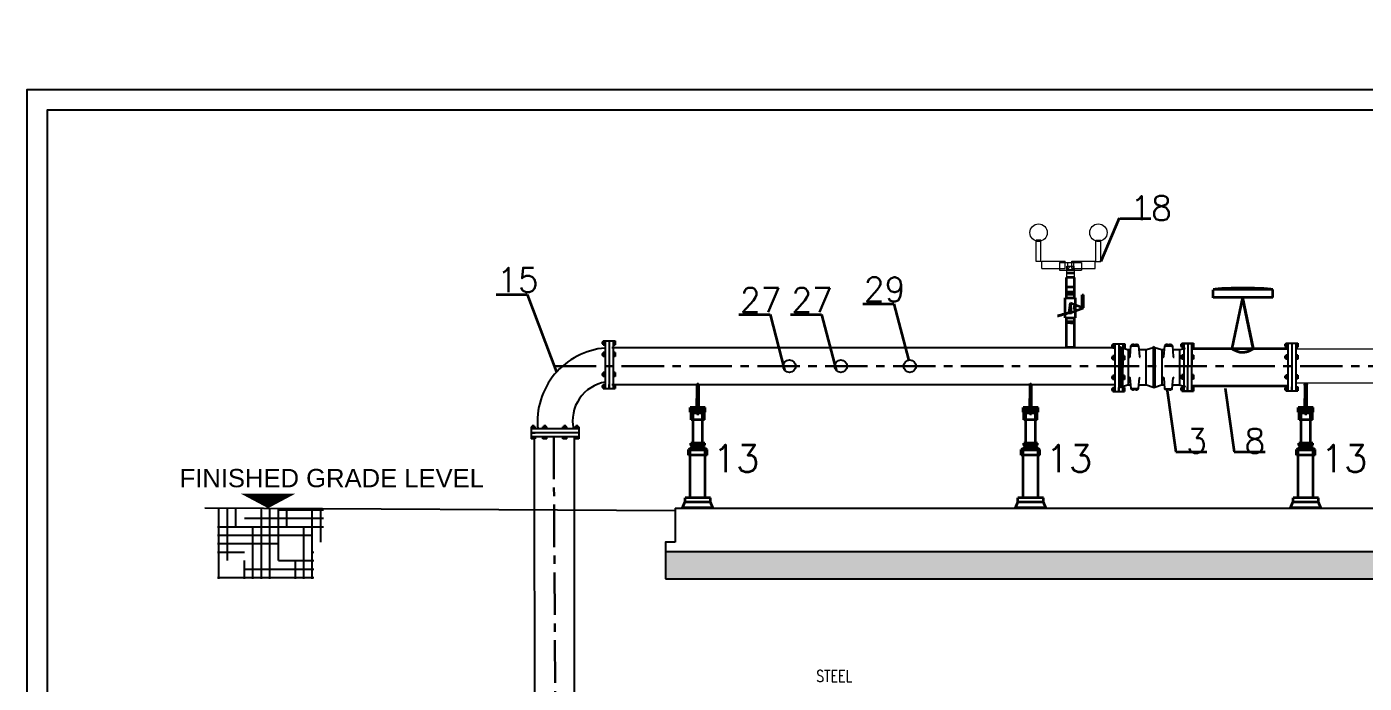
# Model space of a CAD drawing. Header units: inches. Extents: x 191440 to 383551, y 141411 to 284946.
# Drawn here: x 191647.35 to 191667.05, y 141563.72 to 141573.4 of the extents above; entities that cross this region are included whole.
import ezdxf

# ---------------------------------------------------------------- set-up
doc = ezdxf.new("R2010")
doc.units = ezdxf.units.IN
doc.header["$MEASUREMENT"] = 0
doc.linetypes.add('CENTER', pattern=[2, 1.25, -0.25, 0.25, -0.25])
doc.linetypes.add('DGN Style 3', pattern=[426.72, 304.8, -121.92])
for name, color, linetype in [('ARMATURE', 2, 'Continuous'), ('G-DETL2', 2, 'Continuous'), ('HATCH', 40, 'Continuous'), ('Sanitary', 6, 'Continuous'), ('TEXT', 7, 'Continuous'), ('VP', 7, 'Continuous')]:
    doc.layers.add(name, color=color, linetype=linetype)
for name, color, linetype, lineweight in [('P-TW', 5, 'Continuous', 35), ('PIPING', 40, 'Continuous', 30), ('WB-SJ3-M-SECTA - I-DIAG-EQPM', 6, 'Continuous', 13), ('WB-SJ3-M-SECTA - M-EQPM-SUPT', 4, 'Continuous', 35), ('WB-SJ3-M-SECTA - P-TW', 7, 'Continuous', 35)]:
    doc.layers.add(name, color=color, linetype=linetype, lineweight=lineweight)
doc.styles.add('ar', font='arial.ttf')
doc.styles.add('ROMANS', font='romans', dxfattribs={"height": 1})
doc.styles.get("Standard").update_dxf_attribs({"font": 'txt.shx', "height": 0.2})
doc.dimstyles.new('osama', dxfattribs={"dimtxt": 50, "dimasz": 45, "dimexe": 0.18, "dimexo": 0.0625, "dimgap": 0.2, "dimtad": 0, "dimdec": 0, "dimzin": 0, "dimdsep": 46, "dimtxsty": 'ROMANS', "dimcen": 0, "dimse1": 1, "dimse2": 1, "dimclrd": 3, "dimclre": 3, "dimclrt": 5, "dimadec": 0, "dimazin": 0, "dimtfac": 0.6, "dimtdec": 0, "dimtmove": 2, "dimatfit": 3, "dimfxl": 1, "dimtolj": 1, "dimtzin": 0, "dimarcsym": 0})

# ---------------------------------------------------------------- blocks, each defined once
blk = doc.blocks.new('PIPE_13')
at = {"layer": 'WB-SJ3-M-SECTA - I-DIAG-EQPM', "linetype": 'DGN Style 3'}
for p, q in [((0, 59.1), (0, 61.4)), ((13.7, 59.1), (13.7, 61.4)), ((0, 0), (0, 22.2)), ((13.7, 0), (13.7, 22.2))]:
    blk.add_line(p, q, dxfattribs=at)
at = {"layer": 'WB-SJ3-M-SECTA - I-DIAG-EQPM'}
for p, q in [((0, 22.2), (0, 59.1)), ((13.7, 22.2), (13.7, 59.1))]:
    blk.add_line(p, q, dxfattribs=at)
at = {"layer": 'WB-SJ3-M-SECTA - I-DIAG-EQPM', "linetype": 'DGN Style 3', "flags": 128}
for points in [[(13.7, 61.4), (0, 61.4)], [(13.7, 0), (0, 0)]]:
    blk.add_lwpolyline(points, dxfattribs=at)
blk = doc.blocks.new('PIPE_15')
at = {"layer": 'WB-SJ3-M-SECTA - I-DIAG-EQPM', "linetype": 'DGN Style 3'}
for p, q in [((0, 21.3), (22.2, 21.3)), ((0, 0), (22.2, 0)), ((44.8, 21.3), (67, 21.3)), ((44.8, 0), (67, 0))]:
    blk.add_line(p, q, dxfattribs=at)
at = {"layer": 'WB-SJ3-M-SECTA - I-DIAG-EQPM'}
for p, q in [((22.2, 21.3), (44.8, 21.3)), ((22.2, 0), (44.8, 0)), ((66.4, 1.1), (67, 1.1))]:
    blk.add_line(p, q, dxfattribs=at)
at = {"layer": 'WB-SJ3-M-SECTA - I-DIAG-EQPM', "linetype": 'DGN Style 3', "flags": 128}
for points in [[(0, 14.3), (0, 21.3)], [(0, 0), (0, 14.3)], [(67, 10.7), (67, 21.3)], [(67, 0), (67, 10.7)]]:
    blk.add_lwpolyline(points, dxfattribs=at)
at = {"layer": 'WB-SJ3-M-SECTA - I-DIAG-EQPM', "flags": 128}
for points in [[(0, 0), (0, 20.9)], [(67, 1.1), (67, 21.3)]]:
    blk.add_lwpolyline(points, dxfattribs=at)
blk = doc.blocks.new('*U16')
at = {"layer": 'WB-SJ3-M-SECTA - I-DIAG-EQPM', "linetype": 'Continuous'}
blk.add_circle((25, 25.2), 25, dxfattribs=at)
for points in [[(18.1, 1.2), (17.6, 0.1), (32.4, 0), (31.9, 1.2)], [(22.1, 0.4), (19.8, 0.5), (18, 0.8), (18.1, 1.2)], [(31.9, 1.2), (32, 0.7), (30.2, 0.5), (27.7, 0.4)]]:
    blk.add_open_spline(points, degree=3, dxfattribs=at)
at = {"layer": 'WB-SJ3-M-SECTA - I-DIAG-EQPM', "linetype": 'DGN Style 3'}
blk.add_open_spline([(27.7, 0.4), (25.9, 0.3), (23.9, 0.3), (22.1, 0.4)], degree=3, dxfattribs=at)
blk = doc.blocks.new('*U18')
at = {"layer": 'WB-SJ3-M-SECTA - I-DIAG-EQPM', "linetype": 'Continuous'}
blk.add_circle((25, 25.2), 25, dxfattribs=at)
for points in [[(18.1, 1.2), (17.6, 0), (32.4, 0.1), (31.9, 1.2)], [(18.1, 1.1), (18.1, 1.1), (18.1, 1.1), (18.1, 1.2)], [(31.9, 1.2), (32, 0.8), (30.2, 0.5), (27.9, 0.4)]]:
    blk.add_open_spline(points, degree=3, dxfattribs=at)
at = {"layer": 'WB-SJ3-M-SECTA - I-DIAG-EQPM', "linetype": 'DGN Style 3'}
blk.add_open_spline([(27.9, 0.4), (24, 0.2), (18.4, 0.4), (18.1, 1.1)], degree=3, dxfattribs=at)
blk = doc.blocks.new('PIPE_23')
at = {"layer": 'WB-SJ3-M-SECTA - I-DIAG-EQPM', "linetype": 'DGN Style 3'}
for p, q in [((0, 21.3), (22.2, 21.3)), ((0, 0), (22.2, 0)), ((44.8, 21.3), (67, 21.3)), ((44.8, 0), (67, 0))]:
    blk.add_line(p, q, dxfattribs=at)
at = {"layer": 'WB-SJ3-M-SECTA - I-DIAG-EQPM'}
for p, q in [((0, 1.1), (0.6, 1.1)), ((22.2, 21.3), (44.8, 21.3)), ((22.2, 0), (44.8, 0))]:
    blk.add_line(p, q, dxfattribs=at)
at = {"layer": 'WB-SJ3-M-SECTA - I-DIAG-EQPM', "flags": 128}
for points in [[(0, 10.7), (0, 21.3)], [(0, 0.7), (0, 10.7)], [(66.9, 19.7), (66.4, 20.2), (66, 20.7), (65.7, 21), (65.5, 21.2), (65.4, 21.3)], [(67, 19.4), (67, 20.7)], [(67, 0), (67, 19.4)]]:
    blk.add_lwpolyline(points, dxfattribs=at)
at = {"layer": 'WB-SJ3-M-SECTA - I-DIAG-EQPM', "linetype": 'DGN Style 3', "flags": 128}
for points in [[(0, 0), (0, 21.3)], [(67, 0), (67, 21.3)]]:
    blk.add_lwpolyline(points, dxfattribs=at)
at = {"layer": 'WB-SJ3-M-SECTA - I-DIAG-EQPM'}
blk.add_open_spline([(65.4, 21.3), (65.4, 21.3), (65.4, 21.3), (65.5, 21.2)], degree=3, dxfattribs=at)
at = {"layer": 'WB-SJ3-M-SECTA - I-DIAG-EQPM', "linetype": 'DGN Style 3'}
blk.add_open_spline([(65.5, 21.2), (65.8, 20.9), (66.3, 20.4), (67, 19.6)], degree=3, dxfattribs=at)
blk = doc.blocks.new('PIPE_24')
at = {"layer": 'WB-SJ3-M-SECTA - I-DIAG-EQPM', "linetype": 'DGN Style 3'}
for p, q in [((0, 59.1), (0, 61.4)), ((13.7, 59.1), (13.7, 61.4)), ((0, 0), (0, 22.2)), ((13.7, 0), (13.7, 22.2))]:
    blk.add_line(p, q, dxfattribs=at)
at = {"layer": 'WB-SJ3-M-SECTA - I-DIAG-EQPM'}
for p, q in [((0, 22.2), (0, 59.1)), ((13.7, 22.2), (13.7, 59.1))]:
    blk.add_line(p, q, dxfattribs=at)
at = {"layer": 'WB-SJ3-M-SECTA - I-DIAG-EQPM', "linetype": 'DGN Style 3', "flags": 128}
for points in [[(0, 61.4), (13.7, 61.4)], [(0, 0), (13.7, 0)]]:
    blk.add_lwpolyline(points, dxfattribs=at)
blk = doc.blocks.new('PIPE_25')
at = {"layer": 'WB-SJ3-M-SECTA - P-TW', "linetype": 'Continuous', "lineweight": 35}
for p, q in [((0, 9), (0, 81.3)), ((22.6, 9), (22.6, 81.3))]:
    blk.add_line(p, q, dxfattribs=at)
at = {"layer": 'WB-SJ3-M-SECTA - P-TW', "linetype": 'DGN Style 3', "lineweight": 35}
for p, q in [((0, 0), (0, 9)), ((22.6, 0), (22.6, 9))]:
    blk.add_line(p, q, dxfattribs=at)
at = {"layer": 'WB-SJ3-M-SECTA - P-TW', "linetype": 'DGN Style 3', "lineweight": 35, "flags": 128}
blk.add_lwpolyline([(22.6, 0), (0, 0)], dxfattribs=at)
at = {"layer": 'WB-SJ3-M-SECTA - P-TW', "linetype": 'DGN Style 3', "lineweight": 35}
blk.add_rational_spline([(22.6, 71), (22.6, 71), (21.1, 71), (11.3, 71), (1.5, 71), (0, 71), (0, 71)], [0.803847482005, 0.866025301126, 1, 0.5, 1, 0.866025501607, 0.803847668093], degree=2, knots=[0, 0, 0, 0.174458, 0.174458, 0.825542, 0.825542, 1, 1, 1], dxfattribs=at)
at = {"layer": 'WB-SJ3-M-SECTA - P-TW', "linetype": 'Continuous', "lineweight": 35}
for points, weights in [([(0, 71), (0, 71), (1.1, 71)], [0.803847668093, 0.758495714855, 0.75134039548]), ([(11.3, 71), (22.6, 71), (22.6, 71)], [1, 0.633974698874, 0.803847482005])]:
    blk.add_rational_spline(points, weights, degree=2, dxfattribs=at)
blk = doc.blocks.new('V_BALL_2')
at = {"layer": 'WB-SJ3-M-SECTA - P-TW', "linetype": 'Continuous', "lineweight": 35}
for p, q in [((3.1, 68.1), (3.1, 78.4)), ((26.3, 68.1), (26.3, 78.4)), ((0, 10.3), (0, 68.1)), ((29.4, 47.7), (29.4, 68.1)), ((29.4, 47.7), (52.2, 39.2)), ((29.4, 30.7), (52.2, 39.2)), ((48.5, 39.2), (48.5, 76.7)), ((48.9, 39.2), (52.2, 39.2)), ((52.2, 39.2), (52.2, 76.7)), ((3.1, 0), (3.1, 10.3)), ((26.3, 0), (26.3, 10.3)), ((29.4, 10.3), (29.4, 30.8))]:
    blk.add_line(p, q, dxfattribs=at)
at = {"layer": 'WB-SJ3-M-SECTA - P-TW', "linetype": 'DGN Style 3', "lineweight": 35}
for p, q in [((11.3, 24.7), (14.7, 53.7)), ((18.1, 24.7), (14.7, 53.7)), ((14.7, 24.7), (14.7, 53.2)), ((14.7, 53.2), (29.4, 47.7)), ((29.4, 30.8), (29.4, 47.7)), ((14.7, 25.2), (29.4, 30.7))]:
    blk.add_line(p, q, dxfattribs=at)
at = {"layer": 'WB-SJ3-M-SECTA - P-TW', "linetype": 'Continuous', "lineweight": 35, "flags": 128}
for points in [[(3.1, 78.4), (26.3, 78.4)], [(26.3, 78.4), (26.3, 78.4)], [(0, 68.1), (29.4, 68.1)], [(29.4, 68.1), (29.4, 68.1)], [(48.5, 76.7), (48.5, 76.7)], [(48.5, 76.7), (52.2, 76.7)], [(48.5, 39.2), (52.2, 39.2)], [(52.2, 39.2), (52.2, 76.7)], [(52.2, 39.2), (52.2, 39.2)], [(0, 10.3), (29.4, 10.3)], [(3.1, 0), (26.3, 0)], [(26, 0), (26.3, 0)], [(26.3, 10.3), (29.4, 10.3)]]:
    blk.add_lwpolyline(points, dxfattribs=at)
at = {"layer": 'WB-SJ3-M-SECTA - P-TW', "linetype": 'DGN Style 3', "lineweight": 35, "flags": 128}
for points in [[(3.1, 78.4), (26.3, 78.4)], [(0, 68.1), (3.1, 68.1)], [(14.7, 25.2), (14.7, 53.2)], [(26.3, 68.1), (29.4, 68.1)], [(48.5, 39.2), (48.5, 76.7)], [(48.5, 76.7), (52.2, 76.7)], [(48.5, 39.2), (52.2, 39.2)], [(3.4, 0), (26, 0)], [(11.3, 24.7), (18.1, 24.7)]]:
    blk.add_lwpolyline(points, dxfattribs=at)
at = {"layer": 'WB-SJ3-M-SECTA - P-TW', "linetype": 'Continuous', "lineweight": 35}
for points, knots in [([(29.4, 30.8), (29.4, 30.7), (29.5, 30.6), (27.5, 32.9), (24.2, 41.4), (29, 46.9), (29.3, 47.5), (29.4, 47.7), (29.4, 47.7), (29.4, 47.7)], [0, 0, 0, 0, 0.016483, 0.407953, 0.432054, 0.928205, 0.952173, 0.976103, 1, 1, 1, 1]), ([(29.4, 47.7), (29.4, 47.7), (29.4, 47.7), (29.3, 47.7), (29.3, 47.5), (29.3, 47.5), (29.2, 47.5)], [0, 0, 0, 0, 0.237582, 0.572684, 0.90729, 1, 1, 1, 1])]:
    blk.add_open_spline(points, degree=3, knots=knots, dxfattribs=at)
at = {"layer": 'WB-SJ3-M-SECTA - P-TW', "linetype": 'DGN Style 3', "lineweight": 35}
for points, knots in [([(29.2, 47.5), (29, 46.8), (25.8, 44), (25.3, 37.4), (28, 32.5), (29.3, 30.9), (29.4, 30.8)], [0, 0, 0, 0, 0.320243, 0.616134, 0.642948, 1, 1, 1, 1]), ([(14.7, 25.6), (18.9, 26.7), (18.9, 26.7), (14.7, 25.6), (14.7, 25.6), (-35.2, 12.5), (-35.2, 12.5), (14.7, 25.6)], [0, 0, 0, 0, 1, 1, 1, 1, 1.000001, 1.000001, 1.000001, 1.000001])]:
    blk.add_open_spline(points, degree=3, knots=knots, dxfattribs=at)
at = {"layer": 'WB-SJ3-M-SECTA - P-TW', "linetype": 'Continuous', "lineweight": 35}
blk.add_open_spline([(48.9, 39.2), (48.4, 41), (48.4, 41), (48.9, 39.2)], degree=3, dxfattribs=at)
blk = doc.blocks.new('TEE')
at = {"layer": 'WB-SJ3-M-SECTA - I-DIAG-EQPM'}
for p, q in [((0, 43.7), (23, 43.7)), ((23, 43.2), (40.5, 43.2)), ((40.5, 43.7), (63.5, 43.7)), ((0, 21.4), (20.6, 21.4)), ((20.6, 0), (20.6, 21.4)), ((22.2, 23), (23, 23)), ((23, 23), (23, 23.8)), ((40.5, 23.2), (40.5, 32.5)), ((40.5, 23), (41.3, 23)), ((42.9, 0), (42.9, 21.4)), ((42.9, 21.4), (63.5, 21.4))]:
    blk.add_line(p, q, dxfattribs=at)
at = {"layer": 'WB-SJ3-M-SECTA - I-DIAG-EQPM', "linetype": 'DGN Style 3'}
for p, q in [((20.6, 21.4), (20.6, 23)), ((20.6, 21.4), (23, 21.4)), ((21.1, 23), (21.1, 32.5)), ((23, 23.8), (23, 32.5)), ((23, 23), (40.5, 23)), ((23, 21.9), (40.5, 21.9)), ((40.5, 21.4), (42.9, 21.4)), ((42.4, 23), (42.4, 32.5)), ((42.9, 21.4), (42.9, 23))]:
    blk.add_line(p, q, dxfattribs=at)
at = {"layer": 'WB-SJ3-M-SECTA - I-DIAG-EQPM', "flags": 128}
for points in [[(0, 43.7), (0, 21.4)], [(23, 43.7), (23, 23)], [(40.5, 43.7), (40.5, 22.5)], [(63.5, 43.7), (63.5, 21.4)], [(0, 21.9), (0, 21.4)], [(22.2, 23), (20.6, 21.4)], [(21.6, 23), (21.2, 22.5), (20.9, 22.2), (20.7, 22), (20.6, 21.9)], [(20.6, 0), (42.9, 0)], [(22.2, 23), (22.2, 23)], [(22.2, 23), (41.8, 23)], [(22.8, 23), (22.9, 23.1), (23, 23.2)], [(31.8, 32.5), (23, 23.8)], [(23, 32.5), (37.9, 32.5)], [(31.8, 32.5), (40.5, 23.8)], [(40.5, 23.2), (40.6, 23.1), (40.7, 23)], [(41.3, 23), (41.3, 23)], [(41.3, 23), (42.9, 21.4)], [(42.4, 0), (42.9, 0)], [(42.6, 22.2), (42.8, 22), (42.9, 21.9)], [(63.5, 21.4), (63.5, 21.4)]]:
    blk.add_lwpolyline(points, dxfattribs=at)
at = {"layer": 'WB-SJ3-M-SECTA - I-DIAG-EQPM', "linetype": 'DGN Style 3', "flags": 128}
for points in [[(23, 43.7), (23, 43.2)], [(63.5, 43.7), (63.5, 43.2)], [(22.2, 23), (20.6, 21.4)], [(20.6, 23), (22.2, 23)], [(21.1, 32.5), (42.4, 32.5)], [(22.2, 23), (22.2, 23)], [(31.8, 32.5), (23, 23.8)], [(23, 23), (23, 21.4)], [(23, 21.9), (23, 21.4)], [(31.8, 32.5), (40.5, 23.8)], [(37.9, 32.5), (42.4, 32.5)], [(40.5, 22.5), (40.5, 21.4)], [(40.5, 21.9), (40.5, 21.4)], [(41.3, 23), (41.3, 23)], [(41.3, 23), (42.9, 21.4)], [(41.8, 23), (42.9, 23)], [(41.9, 23), (42.3, 22.5), (42.6, 22.2)], [(42.4, 23), (42.9, 23)], [(63.5, 21.9), (63.5, 21.4)]]:
    blk.add_lwpolyline(points, dxfattribs=at)
at = {"layer": 'WB-SJ3-M-SECTA - I-DIAG-EQPM'}
for points in [[(20.6, 21.9), (20.6, 21.9), (20.6, 21.9), (20.7, 22)], [(42.9, 21.9), (42.9, 21.9), (42.5, 22.3), (41.8, 23)]]:
    blk.add_open_spline(points, degree=3, dxfattribs=at)
at = {"layer": 'WB-SJ3-M-SECTA - I-DIAG-EQPM', "linetype": 'DGN Style 3'}
blk.add_open_spline([(20.7, 22), (20.9, 22.2), (21.2, 22.5), (21.7, 23)], degree=3, dxfattribs=at)
at = {"layer": 'WB-SJ3-M-SECTA - P-TW', "linetype": 'Continuous', "lineweight": 35, "flags": 128}
for points in [[(20.6, 14), (42.9, 14)], [(20.6, 14), (20.6, 14)]]:
    blk.add_lwpolyline(points, dxfattribs=at)
at = {"layer": 'WB-SJ3-M-SECTA - P-TW', "linetype": 'DGN Style 3', "lineweight": 35, "flags": 128}
for points in [[(20.6, 14), (21.1, 14)], [(42.4, 14), (42.9, 14)]]:
    blk.add_lwpolyline(points, dxfattribs=at)
blk = doc.blocks.new('PIPE_26')
at = {"layer": 'WB-SJ3-M-SECTA - P-TW', "linetype": 'DGN Style 3', "lineweight": 35}
for p, q in [((0.2, 21), (0.2, 47.7)), ((22.8, 21), (22.8, 47.7))]:
    blk.add_line(p, q, dxfattribs=at)
at = {"layer": 'WB-SJ3-M-SECTA - P-TW', "linetype": 'Continuous', "lineweight": 35}
for p, q in [((0.2, 0), (0.2, 21)), ((22.8, 0), (22.8, 21))]:
    blk.add_line(p, q, dxfattribs=at)
at = {"layer": 'WB-SJ3-M-SECTA - P-TW', "linetype": 'DGN Style 3', "lineweight": 35, "flags": 128}
for points in [[(22.8, 47.7), (0.2, 47.7)], [(22.8, 0), (0.2, 0)]]:
    blk.add_lwpolyline(points, dxfattribs=at)
at = {"layer": 'WB-SJ3-M-SECTA - P-TW', "linetype": 'Continuous', "lineweight": 35, "flags": 128}
blk.add_lwpolyline([(22.8, 0), (0.2, 0)], dxfattribs=at)
at = {"layer": 'WB-SJ3-M-SECTA - P-TW'}
for points in [[(0.2, 21), (0, 21), (5.4, 21), (11.4, 21)], [(0.2, 21), (0.2, 21), (0.2, 21), (0.4, 21)], [(11.5, 21), (17.5, 21), (23, 21), (22.8, 21)], [(22.7, 21), (22.8, 21), (22.8, 21), (22.8, 21)]]:
    blk.add_open_spline(points, degree=3, dxfattribs=at)
at = {"layer": 'WB-SJ3-M-SECTA - P-TW', "linetype": 'DGN Style 3', "lineweight": 35}
blk.add_rational_spline([(22.8, 5.7), (22.8, 5.7), (21.3, 5.7), (11.5, 5.7), (1.7, 5.7), (0.2, 5.7), (0.2, 5.7)], [0.803847577293, 0.866025403784, 1, 0.5, 1, 0.866025403784, 0.803847577293], degree=2, knots=[0, 0, 0, 0.174458, 0.174458, 0.825542, 0.825542, 1, 1, 1], dxfattribs=at)
at = {"layer": 'WB-SJ3-M-SECTA - P-TW', "linetype": 'Continuous', "lineweight": 35}
for points, weights in [([(0.2, 5.7), (0.2, 5.7), (11.5, 5.7)], [0.803847577293, 0.633974596216, 1]), ([(21.7, 5.7), (22.8, 5.7), (22.8, 5.7)], [0.751340395412, 0.758495707478, 0.803847577293])]:
    blk.add_rational_spline(points, weights, degree=2, dxfattribs=at)
at = {"layer": 'WB-SJ3-M-SECTA - P-TW', "linetype": 'DGN Style 3'}
for points in [[(0.4, 21), (1.5, 21), (6.1, 21), (11.3, 21)], [(11.5, 21), (17, 21), (22.1, 21), (22.7, 21)]]:
    blk.add_open_spline(points, degree=3, dxfattribs=at)
blk = doc.blocks.new('FLANGE')
h = blk.add_hatch(color=256)
h.dxf.hatch_style = 1
h.paths.add_polyline_path([(2834.8568, 2262.3253), (2834.8643, 2262.3253), (2834.8643, 2262.3178), (2834.8568, 2262.3178)])
h.paths.add_polyline_path([(2834.8568, 2262.2728), (2834.8568, 2262.2803), (2834.8643, 2262.2803), (2834.8643, 2262.2728)])
h.paths.add_polyline_path([(2834.8568, 2262.3928), (2834.8568, 2262.4003), (2834.8643, 2262.4003), (2834.8643, 2262.3928)])
h.paths.add_polyline_path([(2834.8568, 2262.4378), (2834.8568, 2262.4453), (2834.8643, 2262.4453), (2834.8643, 2262.4378)])
h = blk.add_hatch(color=256)
h.dxf.hatch_style = 1
h.paths.add_polyline_path([(2834.8943, 2262.2691), (2834.8943, 2262.2728), (2834.9018, 2262.2728), (2834.9018, 2262.2691)])
h.paths.add_polyline_path([(2834.8943, 2262.2803), (2834.8943, 2262.2841), (2834.9018, 2262.2841), (2834.9018, 2262.2803)])
h.paths.add_polyline_path([(2834.8943, 2262.3141), (2834.8943, 2262.3178), (2834.9018, 2262.3178), (2834.9018, 2262.3141)])
h.paths.add_polyline_path([(2834.9018, 2262.3291), (2834.9018, 2262.3253), (2834.8943, 2262.3253), (2834.8943, 2262.3291)])
h.paths.add_polyline_path([(2834.9018, 2262.3928), (2834.9018, 2262.3891), (2834.8943, 2262.3891), (2834.8943, 2262.3928)])
h.paths.add_polyline_path([(2834.8943, 2262.4003), (2834.8943, 2262.4041), (2834.9018, 2262.4041), (2834.9018, 2262.4003)])
h.paths.add_polyline_path([(2834.9018, 2262.4378), (2834.9018, 2262.4341), (2834.8943, 2262.4341), (2834.8943, 2262.4378)])
h.paths.add_polyline_path([(2834.9018, 2262.4491), (2834.9018, 2262.4453), (2834.8943, 2262.4453), (2834.8943, 2262.4491)])
for p, q in [((2834.8531, 2262.4453), (2834.8531, 2262.4378)), ((2834.8531, 2262.4453), (2834.8643, 2262.4453)), ((2834.8531, 2262.4378), (2834.8643, 2262.4378)), ((2834.8568, 2262.4491), (2834.8568, 2262.4341)), ((2834.8568, 2262.4491), (2834.8643, 2262.4491)), ((2834.8568, 2262.4341), (2834.8643, 2262.4341)), ((2834.8643, 2262.4491), (2834.8643, 2262.2691)), ((2834.8643, 2262.4491), (2834.8793, 2262.4491)), ((2834.8793, 2262.4491), (2834.8793, 2262.2691)), ((2834.8793, 2262.4491), (2834.8793, 2262.2691)), ((2834.8793, 2262.4491), (2834.8943, 2262.4491)), ((2834.8943, 2262.4491), (2834.8943, 2262.2691)), ((2834.8943, 2262.4491), (2834.9018, 2262.4491)), ((2834.8943, 2262.4453), (2834.9018, 2262.4453)), ((2834.8943, 2262.4378), (2834.9018, 2262.4378)), ((2834.8943, 2262.4341), (2834.9018, 2262.4341)), ((2834.9018, 2262.4491), (2834.9018, 2262.4341)), ((2834.8531, 2262.4003), (2834.8531, 2262.3928)), ((2834.8643, 2262.4003), (2834.8531, 2262.4003)), ((2834.8643, 2262.3928), (2834.8531, 2262.3928)), ((2834.8568, 2262.4041), (2834.8568, 2262.3891)), ((2834.8643, 2262.4041), (2834.8568, 2262.4041)), ((2834.8643, 2262.3891), (2834.8568, 2262.3891)), ((2834.9018, 2262.4041), (2834.8943, 2262.4041)), ((2834.9018, 2262.4003), (2834.8943, 2262.4003)), ((2834.9018, 2262.3928), (2834.8943, 2262.3928)), ((2834.9018, 2262.3891), (2834.8943, 2262.3891)), ((2834.9018, 2262.4041), (2834.9018, 2262.3891)), ((2834.8531, 2262.3253), (2834.8531, 2262.3178)), ((2834.8643, 2262.3253), (2834.8531, 2262.3253)), ((2834.8643, 2262.3178), (2834.8531, 2262.3178)), ((2834.8568, 2262.3291), (2834.8568, 2262.3141)), ((2834.8643, 2262.3291), (2834.8568, 2262.3291)), ((2834.8643, 2262.3141), (2834.8568, 2262.3141)), ((2834.9018, 2262.3291), (2834.8943, 2262.3291)), ((2834.9018, 2262.3253), (2834.8943, 2262.3253)), ((2834.9018, 2262.3178), (2834.8943, 2262.3178)), ((2834.9018, 2262.3141), (2834.8943, 2262.3141)), ((2834.9018, 2262.3291), (2834.9018, 2262.3141)), ((2834.8531, 2262.2803), (2834.8531, 2262.2728)), ((2834.8531, 2262.2803), (2834.8643, 2262.2803)), ((2834.8531, 2262.2728), (2834.8643, 2262.2728)), ((2834.8568, 2262.2841), (2834.8568, 2262.2691)), ((2834.8568, 2262.2841), (2834.8643, 2262.2841)), ((2834.8568, 2262.2691), (2834.8643, 2262.2691)), ((2834.8643, 2262.2691), (2834.8793, 2262.2691)), ((2834.8793, 2262.2691), (2834.8793, 2262.2841)), ((2834.8793, 2262.2691), (2834.8943, 2262.2691)), ((2834.8943, 2262.2841), (2834.9018, 2262.2841)), ((2834.8943, 2262.2803), (2834.9018, 2262.2803)), ((2834.8943, 2262.2728), (2834.9018, 2262.2728)), ((2834.8943, 2262.2691), (2834.9018, 2262.2691)), ((2834.9018, 2262.2841), (2834.9018, 2262.2691))]:
    blk.add_line(p, q)
blk = doc.blocks.new('*U19')
at = {"layer": 'WB-SJ3-M-SECTA - M-EQPM-SUPT', "color": 4, "linetype": 'DGN Style 3', "lineweight": 35}
for p, q in [((75.4, 497.4), (75.4, 578.5)), ((85, 497.4), (85, 578.5))]:
    blk.add_line(p, q, dxfattribs=at)
at = {"layer": 'WB-SJ3-M-SECTA - M-EQPM-SUPT', "linetype": 'DGN Style 3'}
for p, q in [((40.2, 517.7), (40.2, 530.1)), ((40.2, 518.1), (40.2, 530.1)), ((40.2, 530.1), (120.2, 530.1)), ((40.2, 505.7), (40.2, 518.1)), ((40.2, 517.7), (120.2, 517.7)), ((40.2, 505.7), (120.2, 505.7)), ((44.8, 466.2), (44.8, 503.9)), ((55.2, 465.1), (55.2, 501)), ((67.7, 505.5), (67.7, 518.1)), ((67.7, 505.5), (77.6, 505.5)), ((80.2, 507.4), (80.2, 518.1)), ((87.7, 505.5), (92.7, 505.5)), ((92.7, 505.5), (92.7, 518.1)), ((105.2, 465.1), (105.2, 501)), ((115.5, 466.2), (115.5, 503.9)), ((120.2, 518.1), (120.2, 530.1)), ((120.2, 517.7), (120.2, 530.1)), ((120.2, 505.7), (120.2, 518.1)), ((120.2, 505.7), (120.2, 517.7)), ((40.2, 277.7), (40.2, 305.6)), ((55.2, 305.6), (55.2, 342.4)), ((105.2, 305.6), (105.2, 342.4)), ((120.2, 277.7), (120.2, 305.6))]:
    blk.add_line(p, q, dxfattribs=at)
at = {"layer": 'WB-SJ3-M-SECTA - M-EQPM-SUPT'}
for p, q in [((40.2, 518.1), (120.2, 518.1)), ((80.2, 505.5), (80.2, 507.4)), ((30.7, 308.7), (49.2, 317.4)), ((30.7, 277.7), (30.7, 308.7)), ((43.5, 331.1), (43.5, 342.4)), ((49.2, 325.4), (43.5, 331.1)), ((49.2, 317.4), (49.2, 325.4)), ((111.2, 325.4), (116.8, 331.1)), ((111.2, 317.4), (111.2, 325.4)), ((111.2, 317.4), (129.6, 308.7)), ((116.8, 331.1), (116.8, 342.4)), ((129.6, 277.7), (129.6, 308.7)), ((12.7, 28.6), (12.7, 52.5)), ((147.7, 28.6), (147.7, 52.5))]:
    blk.add_line(p, q, dxfattribs=at)
at = {"layer": 'WB-SJ3-M-SECTA - M-EQPM-SUPT', "linetype": 'Continuous'}
for p, q in [((55.2, 342.4), (55.2, 465.1)), ((105.2, 342.4), (105.2, 465.1)), ((40.2, 52.5), (40.2, 277.7)), ((120.2, 52.5), (120.2, 277.7)), ((0, 0), (12.2, 28.6)), ((160.3, 0), (148.1, 28.6))]:
    blk.add_line(p, q, dxfattribs=at)
at = {"layer": 'WB-SJ3-M-SECTA - M-EQPM-SUPT', "color": 4, "linetype": 'DGN Style 3', "lineweight": 35, "flags": 128}
for points in [[(75.4, 578.5), (75.4, 651.8)], [(85, 651.8), (85, 578.5)], [(85, 578.5), (75.4, 578.5)], [(85, 497.4), (75.4, 497.4)]]:
    blk.add_lwpolyline(points, dxfattribs=at)
at = {"layer": 'WB-SJ3-M-SECTA - M-EQPM-SUPT', "linetype": 'DGN Style 3', "flags": 128}
for points in [[(40.2, 505.7), (40.2, 505.7), (40.2, 517.7)], [(44.8, 503.9), (115.5, 503.9)], [(55.2, 501), (105.2, 501)], [(92.7, 518.1), (80.2, 518.1), (67.7, 518.1)], [(75.4, 530.1), (85, 530.1)], [(85, 518.1), (75.4, 518.1)], [(85, 505.5), (75.4, 505.5)], [(44.8, 466.2), (55.2, 466.2)], [(44.8, 466.2), (46.9, 466.2)], [(105.2, 466.2), (115.5, 466.2)], [(30.7, 308.7), (129.6, 308.7)], [(40.2, 305.6), (120.2, 305.6)], [(40.2, 305.6), (55.2, 305.6)], [(43.5, 342.4), (55.2, 342.4)], [(43.5, 331.1), (116.8, 331.1)], [(49.2, 325.4), (111.2, 325.4)], [(49.2, 317.4), (111.2, 317.4)], [(105.2, 342.4), (116.8, 342.4)], [(0, 0), (160.3, 0)], [(12.2, 28.6), (12.7, 28.6)], [(12.7, 52.5), (40.2, 52.5)], [(120.2, 52.5), (147.7, 52.5)], [(147.7, 28.6), (148.1, 28.6)]]:
    blk.add_lwpolyline(points, dxfattribs=at)
at = {"layer": 'WB-SJ3-M-SECTA - M-EQPM-SUPT', "flags": 128}
for points in [[(87.7, 505.5), (80.2, 505.5), (77.6, 505.5)], [(30.7, 308.7), (129.6, 308.7)], [(30.7, 308.7), (30.7, 308.7)], [(43.5, 342.4), (116.8, 342.4)], [(43.5, 342.4), (43.5, 342.4)], [(43.5, 331.1), (116.8, 331.1)], [(43.5, 331.1), (43.5, 331.1)], [(49.2, 325.4), (111.2, 325.4)], [(49.2, 325.4), (49.2, 325.4)], [(49.2, 317.4), (111.2, 317.4)], [(49.2, 317.4), (49.2, 317.4)], [(30.7, 277.7), (129.6, 277.7)], [(30.7, 277.7), (40.2, 277.7)], [(12.7, 52.5), (147.7, 52.5)]]:
    blk.add_lwpolyline(points, dxfattribs=at)
at = {"layer": 'WB-SJ3-M-SECTA - M-EQPM-SUPT', "linetype": 'Continuous', "flags": 128}
for points in [[(46.9, 466.2), (111.7, 466.2)], [(12.2, 28.6), (148.1, 28.6)], [(12.2, 28.6), (12.2, 28.6)]]:
    blk.add_lwpolyline(points, dxfattribs=at)
at = {"layer": 'WB-SJ3-M-SECTA - M-EQPM-SUPT', "color": 4, "linetype": 'DGN Style 3', "lineweight": 35}
for start, end in [(0, 180), (180, 0)]:
    blk.add_arc((80.2, 651.8), 4.8, start, end, dxfattribs=at)
at = {"layer": 'WB-SJ3-M-SECTA - M-EQPM-SUPT', "linetype": 'DGN Style 3'}
blk.add_rational_spline([(80.2, 494.3), (80.2, 534.8), (80.2, 575.4), (80.2, 648.8), (80.2, 648.8), (80.2, 648.8), (80.2, 575.4), (80.2, 534.8), (80.2, 494.3)], [1, 1, 1, 0.707106781187, 1, 0.707106781187, 1, 1, 1], degree=2, knots=[0, 0, 0, 0.333333, 0.333333, 0.5, 0.5, 0.666667, 0.666667, 1, 1, 1], dxfattribs=at)
at = {"layer": 'WB-SJ3-M-SECTA - P-TW', "linetype": 'DGN Style 3', "lineweight": 35}
blk.add_line((76.4, 497.4), (84, 497.4), dxfattribs=at)
blk.add_open_spline([(76.4, 497.4), (76.5, 497.5), (76.6, 497.6), (76.8, 497.8), (76.9, 498), (77.2, 498.2), (77.3, 498.3), (77.5, 498.4), (77.6, 498.5), (77.8, 498.6), (77.8, 498.6), (78.1, 498.8), (78.2, 498.9), (78.5, 499), (78.6, 499), (78.8, 499.1), (78.9, 499.1), (79.2, 499.2), (79.4, 499.2), (79.7, 499.2), (79.8, 499.3), (80, 499.3), (80.1, 499.3), (80.4, 499.3), (80.6, 499.3), (80.8, 499.2), (80.9, 499.2), (81, 499.2), (81, 499.2), (81.2, 499.2), (81.3, 499.1), (81.5, 499.1), (81.7, 499), (82, 498.9), (82.1, 498.9), (82.3, 498.8), (82.3, 498.7), (82.6, 498.6), (82.7, 498.5), (82.9, 498.3), (83, 498.3), (83.2, 498.2), (83.2, 498.1), (83.4, 498), (83.5, 497.8), (83.8, 497.6), (83.9, 497.5), (84, 497.4)], degree=3, knots=[0, 0, 0, 0, 0.0625, 0.0625, 0.125, 0.125, 0.1875, 0.1875, 0.21875, 0.21875, 0.25, 0.25, 0.3125, 0.3125, 0.34375, 0.34375, 0.375, 0.375, 0.4375, 0.4375, 0.46875, 0.46875, 0.5, 0.5, 0.5625, 0.5625, 0.578125, 0.578125, 0.59375, 0.59375, 0.625, 0.625, 0.6875, 0.6875, 0.71875, 0.71875, 0.75, 0.75, 0.8125, 0.8125, 0.84375, 0.84375, 0.875, 0.875, 0.9375, 0.9375, 1, 1, 1, 1], dxfattribs=at)

msp = doc.modelspace()

# ---------------------------------------------------------------- hatches: boundary and pattern name
h = msp.add_hatch()
h.set_pattern_fill('HOUND', color=8, scale=2)
h.set_pattern_definition([(0, (191615.05308, 141535.53027), (0.5, 0.125), [2, -1]), (90, (191615.05308, 141535.53027), (-0.125, -0.5), [2, -1])])
h.paths.add_polyline_path([(191651.71734, 141566.30268), (191650.15873, 141566.30268), (191650.15873, 141565.26268), (191651.57734, 141565.26268), (191651.57734, 141565.66268), (191651.57734, 141565.80268), (191651.71734, 141565.80268)])
at = {"layer": 'HATCH', "linetype": 'ByBlock', "lineweight": -2}
h = msp.add_hatch(dxfattribs=at)
h.set_pattern_fill('GRAVEL', color=256)
h.set_pattern_definition([(228.01279, (191620.95534, 141536.53027), (-8, -9), [0.134536, -13.319088]), (184.96974, (191620.86534, 141536.43027), (12, 1), [0.230868, -22.855925]), (132.51045, (191620.63534, 141536.41027), (10, -11), [0.162788, -16.116033]), (267.27369, (191620.24534, 141536.16027), (1, 20), [0.210238, -20.813558]), (292.833654, (191620.23534, 141535.95027), (-5, 12), [0.206155, -20.409373]), (357.27369, (191620.31534, 141535.76027), (-20, 1), [0.210238, -20.813558]), (37.69424, (191620.52534, 141535.75027), (-13, -10), [0.278029, -27.524849]), (72.25533, (191620.74534, 141535.92027), (7, 22), [0.262488, -25.9863215]), (121.429566, (191620.82534, 141536.17027), (-8, 13), [0.21095, -20.884073]), (175.23636, (191620.71534, 141536.35027), (11, -1), [0.240832, -11.800763]), (222.39744, (191620.47534, 141536.37027), (-12, -11), [0.311448, -30.833375]), (138.81407, (191621.23534, 141536.15027), (-7, 6), [0.106301, -10.523845]), (171.469234, (191621.15534, 141536.22027), (13, -2), [0.202237, -20.021511]), (225, (191620.95534, 141536.2503), (-1e-16, -1), [0.141421, -1.272793]), (203.1986, (191620.88534, 141536.37027), (5, 2), [0.076158, -7.539615]), (291.8014, (191620.81534, 141536.34027), (-1, 3), [0.107703, -5.277462]), (30.96376, (191620.85534, 141536.24027), (3, 2), [0.174929, -5.656023]), (161.56505, (191621.00534, 141536.33027), (2, -1), [0.126491, -3.035787]), (16.38954, (191620.23534, 141536.34027), (10, 3), [0.1772, -17.542845]), (70.34618, (191620.40534, 141536.39027), (-4, -11), [0.148661, -14.717408]), (293.1986, (191621.00534, 141536.53027), (-2, 5), [0.152315, -7.463458]), (343.61046, (191621.06534, 141536.39027), (-10, 3), [0.1772, -17.542845]), (339.44395, (191620.23534, 141535.72027), (-5, 2), [0.17088, -8.373124]), (294.77514, (191620.39534, 141535.66027), (-5, 11), [0.143178, -14.174643]), (66.8014, (191621.01534, 141535.53027), (2, 5), [0.152315, -7.463458]), (17.354025, (191621.07534, 141535.67027), (-13, -4), [0.167631, -16.595424]), (69.44395, (191620.52534, 141535.53027), (-2, -5), [0.08544, -8.458564]), (101.30993, (191620.95534, 141535.53027), (-1, 4), [0.05099, -5.04803]), (165.96376, (191620.94534, 141535.58027), (3, -1), [0.206155, -3.916951]), (186.009006, (191620.74534, 141535.63027), (10, 1), [0.19105, -18.913923]), (303.69007, (191620.85534, 141536.15027), (-1, 2), [0.144222, -3.461329]), (353.157227, (191620.93534, 141536.03027), (17, -2), [0.251794, -24.927563]), (60.9454, (191621.18534, 141536.00027), (-4, -7), [0.102956, -10.192674]), (90, (191621.2353, 141536.0903), (-1, 1), [0.06, -0.94]), (120.25644, (191620.72534, 141535.66027), (4, -7), [0.138924, -13.75352]), (48.01279, (191620.65534, 141535.78027), (8, 9), [0.269072, -13.184552]), (0, (191620.8353, 141535.9803), (1, 1), [0.26, -0.74]), (325.30485, (191621.09534, 141535.98027), (10, -7), [0.158114, -15.653274]), (254.0546, (191621.22534, 141535.89027), (-1, -4), [0.145602, -7.134508]), (207.645975, (191621.18534, 141535.75027), (-19, -10), [0.237065, -23.469474]), (175.42608, (191620.97534, 141535.64027), (-13, 1), [0.250799, -24.829073])])
h.paths.add_polyline_path([(191693.0301, 141564.96268), (191683.54287, 141564.96268), (191683.54239, 141564.56268), (191693.0301, 141564.56268)])
h.paths.add_polyline_path([(191683.54287, 141564.96268), (191683.24002, 141564.96268), (191683.40532, 141564.56268), (191683.54239, 141564.56268)])
h.paths.add_polyline_path([(191683.24002, 141564.96268), (191682.84825, 141564.96268), (191681.78216, 141565.66268), (191656.7596, 141565.66268), (191656.7596, 141565.26268), (191681.66258, 141565.26268), (191682.72866, 141564.56268), (191683.40532, 141564.56268)])

# ---------------------------------------------------------------- linework, layer by layer
at = {"color": 132}
for p, q in [((191663.4948, 141568.70199, -3174.144), (191663.49419, 141568.0445, -3174.144)), ((191663.4948, 141568.70199, -3174.144), (191663.49419, 141568.0445, -3174.144)), ((191664.51123, 141568.70915, -3174.144), (191664.51063, 141568.05166, -3174.144)), ((191664.51123, 141568.70915, -3174.144), (191664.51063, 141568.05166, -3174.144))]:
    msp.add_line(p, q, dxfattribs=at)
msp.add_lwpolyline([(191704.84572, 141572.47079), (191647.34572, 141572.47079), (191647.34572, 141532.97079), (191704.84572, 141532.97079), (191704.84572, 141572.47079)])
msp.add_lwpolyline([(191704.54572, 141572.17079), (191647.64572, 141572.17079), (191647.64572, 141533.27079), (191704.54572, 141533.27079)], close=True)
at = {"color": 5, "elevation": -921.00529}
for points in [[(191663.37428, 141568.66721), (191655.96848, 141568.66721)], [(191663.37428, 141568.12237), (191655.96848, 141568.12237)], [(191654.82472, 141567.35797), (191654.82989, 141562.81173)], [(191655.41228, 141567.35842), (191655.41158, 141562.8112)]]:
    msp.add_lwpolyline(points, dxfattribs=at)
at = {"color": 7}
msp.add_lwpolyline([(191650.90194, 141566.30268, 0, 0.8, 0), (191650.90194, 141566.51597, 0.8, 0.8, 0)], format="xyseb", dxfattribs=at)
for points in [[(191656.8996, 141566.26537), (191649.97162, 141566.30268)], [(191656.8996, 141566.30268), (191656.8996, 141565.80268)], [(191656.8996, 141566.30268), (191687.38697, 141566.30268)], [(191656.8996, 141565.80268), (191656.7596, 141565.80268), (191656.7596, 141565.66268), (191681.78216, 141565.66268), (191682.84825, 141564.96268), (191693.0301, 141564.96268), (191693.0301, 141565.10268), (191692.8901, 141565.10268)], [(191656.7596, 141565.66268), (191656.7596, 141565.26268)], [(191656.7596, 141565.26268), (191681.66258, 141565.26268), (191682.72866, 141564.56268), (191693.0301, 141564.56268)]]:
    msp.add_lwpolyline(points, dxfattribs=at)
at = {"color": 5}
for centre, radius, start, end in [((191655.96122, 141567.5772, -921.00529), 1.09065, 94.833974, 185.454802), ((191655.96518, 141567.59242, -921.00529), 0.57587, 99.130405, 192.12218)]:
    msp.add_arc(centre, radius, start, end, dxfattribs=at)
at = {"layer": 'ARMATURE', "color": 1}
for p, q in [((191663.57674, 141568.63094, -3174.144), (191663.57628, 141568.13159, -3174.144)), ((191663.83724, 141568.6307, -3174.144), (191663.83679, 141568.13135, -3174.144)), ((191664.07384, 141568.63048, -3174.144), (191664.07338, 141568.13113, -3174.144)), ((191664.33434, 141568.63024, -3174.144), (191664.33388, 141568.13089, -3174.144))]:
    msp.add_line(p, q, dxfattribs=at)
at = {"layer": 'ARMATURE', "color": 1, "elevation": -3174.144}
for points in [[(191663.4585, 141568.68528), (191663.44719, 141568.67399), (191663.44665, 141568.08877), (191663.45794, 141568.07746)], [(191663.4585, 141568.68528), (191663.46978, 141568.67397), (191663.46925, 141568.08875), (191663.45794, 141568.07746)], [(191663.95559, 141568.68482), (191663.94428, 141568.67353), (191663.94375, 141568.08832), (191663.95503, 141568.07701)], [(191663.95559, 141568.68482), (191663.96688, 141568.67351), (191663.96634, 141568.0883), (191663.95503, 141568.07701)]]:
    msp.add_lwpolyline(points, dxfattribs=at)
for points in [[(191663.46978, 141568.67397), (191663.56806, 141568.64342, 0.06554346), (191663.5856, 141568.6411), (191663.61168, 141568.64107, 0.06554346)], [(191663.59134, 141568.52812, 0.38887873), (191663.6026, 141568.53842), (191663.61667, 141568.69756), (191663.72965, 141568.69745), (191663.74343, 141568.53829, 0.38887873), (191663.75467, 141568.52797)], [(191663.65365, 141568.70882), (191663.65366, 141568.71581, 0.17157288), (191663.64298, 141568.71582), (191663.64298, 141568.70883)], [(191663.69269, 141568.70879), (191663.69269, 141568.71578, -0.17157288), (191663.70337, 141568.71577), (191663.70336, 141568.70878)], [(191663.73454, 141568.64096), (191663.82841, 141568.64088, 0.06554346), (191663.84595, 141568.64317), (191663.94428, 141568.67353)], [(191663.96688, 141568.67351), (191664.06515, 141568.64297, 0.06554346), (191664.08269, 141568.64064), (191664.10877, 141568.64062, 0.06554346)], [(191664.08843, 141568.52766, 0.38887873), (191664.0997, 141568.53796), (191664.11377, 141568.6971), (191664.22674, 141568.697), (191664.24052, 141568.53784, 0.38887873), (191664.25177, 141568.52751)], [(191664.15075, 141568.70837), (191664.15076, 141568.71536, 0.17157288), (191664.14008, 141568.71537), (191664.14007, 141568.70838)], [(191664.18978, 141568.70833), (191664.18979, 141568.71532, -0.17157288), (191664.20047, 141568.71531), (191664.20046, 141568.70832)], [(191664.23163, 141568.64051), (191664.3255, 141568.64042, 0.06554346), (191664.34305, 141568.64271), (191664.41877, 141568.66293)], [(191663.59107, 141568.23438, -0.38887873), (191663.60232, 141568.22406), (191663.61609, 141568.06489), (191663.72907, 141568.06479), (191663.74314, 141568.22393, -0.38887873), (191663.7544, 141568.23423)], [(191664.08816, 141568.23392, -0.38887873), (191664.09941, 141568.2236), (191664.11319, 141568.06444), (191664.22616, 141568.06433), (191664.24023, 141568.22347, -0.38887873), (191664.2515, 141568.23377)], [(191663.46925, 141568.08875), (191663.56758, 141568.11912, -0.06554346), (191663.58512, 141568.12141), (191663.6112, 141568.12139, -0.06554346)], [(191663.65305, 141568.05356), (191663.65305, 141568.04657, -0.17157288), (191663.64237, 141568.04658), (191663.64238, 141568.05357)], [(191663.69209, 141568.05353), (191663.69208, 141568.04653, 0.17157288), (191663.70276, 141568.04652), (191663.70276, 141568.05352)], [(191663.73406, 141568.12127), (191663.82793, 141568.12119, -0.06554346), (191663.84547, 141568.11886), (191663.94375, 141568.08832)], [(191663.96634, 141568.0883), (191664.06467, 141568.11866, -0.06554346), (191664.08222, 141568.12095), (191664.1083, 141568.12093, -0.06554346)], [(191664.15015, 141568.05311), (191664.15014, 141568.04611, -0.17157288), (191664.13947, 141568.04612), (191664.13947, 141568.05312)], [(191664.18918, 141568.05307), (191664.18918, 141568.04608, 0.17157288), (191664.19985, 141568.04607), (191664.19986, 141568.05306)], [(191664.23116, 141568.12082), (191664.32502, 141568.12073, -0.06554346), (191664.34257, 141568.11841), (191664.41825, 141568.09805)]]:
    msp.add_lwpolyline(points, format="xyb", dxfattribs=at)
for points in [[(191663.62571, 141568.69981), (191663.72061, 141568.69972), (191663.72062, 141568.70876), (191663.62572, 141568.70885)], [(191663.65899, 141568.70882), (191663.659, 141568.71581), (191663.65761, 141568.71673), (191663.63904, 141568.71674), (191663.63765, 141568.71583), (191663.63764, 141568.70884)], [(191663.68735, 141568.70879), (191663.68736, 141568.71578), (191663.68875, 141568.7167), (191663.70732, 141568.71668), (191663.70871, 141568.71576), (191663.7087, 141568.70877)], [(191664.12281, 141568.69935), (191664.21771, 141568.69927), (191664.21772, 141568.70831), (191664.12282, 141568.70839)], [(191664.15609, 141568.70836), (191664.15609, 141568.71535), (191664.15471, 141568.71627), (191664.13613, 141568.71629), (191664.13474, 141568.71537), (191664.13473, 141568.70838)], [(191664.18444, 141568.70834), (191664.18445, 141568.71533), (191664.18584, 141568.71624), (191664.20442, 141568.71623), (191664.2058, 141568.71531), (191664.2058, 141568.70832)], [(191663.62513, 141568.06262), (191663.72003, 141568.06254), (191663.72002, 141568.0535), (191663.62512, 141568.05359)], [(191663.65839, 141568.05356), (191663.65839, 141568.04656), (191663.657, 141568.04565), (191663.63842, 141568.04567), (191663.63703, 141568.04658), (191663.63704, 141568.05358)], [(191663.68675, 141568.05353), (191663.68674, 141568.04654), (191663.68813, 141568.04562), (191663.70671, 141568.0456), (191663.7081, 141568.04652), (191663.7081, 141568.05351)], [(191664.12222, 141568.06217), (191664.21712, 141568.06208), (191664.21712, 141568.05304), (191664.12222, 141568.05313)], [(191664.15549, 141568.0531), (191664.15548, 141568.04611), (191664.15409, 141568.04519), (191664.13552, 141568.04521), (191664.13413, 141568.04613), (191664.13413, 141568.05312)], [(191664.18384, 141568.05307), (191664.18384, 141568.04608), (191664.18522, 141568.04517), (191664.2038, 141568.04515), (191664.20519, 141568.04606), (191664.2052, 141568.05306)]]:
    msp.add_lwpolyline(points, close=True, dxfattribs=at)
at = {"layer": 'ARMATURE', "color": 1}
for centre, radius, start, end in [((191663.63701, 141568.69754, -3174.144), 0.00226, 359.947501, 89.947501), ((191663.64031, 141568.7124, -3174.144), 0.00435, 52.06306, 127.831943), ((191663.65633, 141568.71238, -3174.144), 0.00435, 52.06306, 127.831943), ((191663.69002, 141568.71235, -3174.144), 0.00435, 52.06306, 127.831943), ((191663.70604, 141568.71234, -3174.144), 0.00435, 52.06306, 127.831943), ((191663.70931, 141568.69747, -3174.144), 0.00226, 89.947501, 179.947501), ((191664.1341, 141568.69708, -3174.144), 0.00226, 359.947501, 89.947501), ((191664.13741, 141568.71194, -3174.144), 0.00435, 52.06306, 127.831943), ((191664.15342, 141568.71193, -3174.144), 0.00435, 52.06306, 127.831943), ((191664.18712, 141568.7119, -3174.144), 0.00435, 52.06306, 127.831943), ((191664.20313, 141568.71188, -3174.144), 0.00435, 52.06306, 127.831943), ((191664.20641, 141568.69702, -3174.144), 0.00226, 89.947501, 179.947501), ((191663.63643, 141568.06487, -3174.144), 0.00226, 269.947501, 359.947501), ((191663.63971, 141568.05001, -3174.144), 0.00435, 232.06306, 307.831943), ((191663.65572, 141568.05, -3174.144), 0.00435, 232.06306, 307.831943), ((191663.68942, 141568.04997, -3174.144), 0.00435, 232.06306, 307.831943), ((191663.70543, 141568.04995, -3174.144), 0.00435, 232.06306, 307.831943), ((191663.70873, 141568.06481, -3174.144), 0.00226, 179.947501, 269.947501), ((191664.13352, 141568.06442, -3174.144), 0.00226, 269.947501, 359.947501), ((191664.1368, 141568.04956, -3174.144), 0.00435, 232.06306, 307.831943), ((191664.15281, 141568.04954, -3174.144), 0.00435, 232.06306, 307.831943), ((191664.18651, 141568.04951, -3174.144), 0.00435, 232.06306, 307.831943), ((191664.20252, 141568.0495, -3174.144), 0.00435, 232.06306, 307.831943), ((191664.20583, 141568.06435, -3174.144), 0.00226, 179.947501, 269.947501)]:
    msp.add_arc(centre, radius, start, end, dxfattribs=at)
at = {"layer": 'P-TW', "color": 5, "linetype": 'Continuous', "lineweight": 20}
for p, q in [((191667.82864, 141568.64727, -4364.448), (191666.04717, 141568.64727, -4364.448)), ((191667.82818, 141568.14667, -4364.448), (191666.04671, 141568.14667, -4364.448))]:
    msp.add_line(p, q, dxfattribs=at)
at = {"layer": 'PIPING', "color": 8, "linetype": 'CENTER', "ltscale": 0.5}
msp.add_line((191655.11017, 141567.35557, -921.00529), (191655.13656, 141562.81145, -921.00529), dxfattribs=at)
msp.add_lwpolyline([(191655.1112, 141568.39674), (191688.1105, 141568.39674)], dxfattribs=at)
at = {"layer": 'VP'}
msp.add_line((191656.8996, 141566.30268), (191687.38697, 141566.30268), dxfattribs=at)
for centre in [(191658.58385, 141568.39674, 460.50265), (191659.34227, 141568.39674, 460.50265), (191660.35796, 141568.39674)]:
    msp.add_circle(centre, 0.09257, dxfattribs=at)
at = {"layer": 'WB-SJ3-M-SECTA - P-TW', "color": 252}
for p, q in [((191663.44304, 141570.57659, 973.536), (191663.17162, 141569.9386, -1587.072)), ((191663.45274, 141570.57122, -613.536), (191663.91013, 141570.57122, -613.536)), ((191654.26272, 141569.45234, 666.06671), (191654.72011, 141569.45234, 666.06671)), ((191654.72011, 141569.45234, 666.06671), (191655.15152, 141568.30865, -921.00529)), ((191657.84055, 141569.15849), (191658.29795, 141569.15849)), ((191658.29795, 141569.15849), (191658.51377, 141568.33748)), ((191658.59898, 141569.15849), (191659.05637, 141569.15849)), ((191659.05637, 141569.15849), (191659.27219, 141568.33748)), ((191659.66638, 141569.31418), (191660.12377, 141569.31418)), ((191660.12377, 141569.31418), (191660.3396, 141568.49317)), ((191664.14594, 141568.07257, -3174.144), (191664.27766, 141567.13187, -3174.144)), ((191665.00409, 141568.07257, -3174.144), (191665.13581, 141567.13187, -3174.144)), ((191664.27766, 141567.13187, -3174.144), (191664.73505, 141567.13187, -3174.144)), ((191665.13581, 141567.13187, -3174.144), (191665.5932, 141567.13187, -3174.144))]:
    msp.add_line(p, q, dxfattribs=at)
at = {"layer": 'WB-SJ3-M-SECTA - P-TW', "linetype": 'Continuous', "lineweight": 35}
for p, q in [((191664.82939, 141569.40444, -1983.84), (191664.82939, 141569.52148, -1983.84)), ((191665.10884, 141568.65466, -1983.84), (191665.26614, 141569.40675, -1983.84)), ((191665.41564, 141568.65466, -3174.144), (191665.25834, 141569.40675, -3174.144)), ((191665.42348, 141568.65466, -1983.84), (191665.26618, 141569.40675, -1983.84)), ((191665.70507, 141569.40675, -1983.84), (191665.70507, 141569.52379, -1983.84)), ((191664.51118, 141568.65466, -3174.144), (191665.93014, 141568.65466, -3174.144)), ((191664.51068, 141568.10785, -3174.144), (191665.92963, 141568.10785, -3174.144))]:
    msp.add_line(p, q, dxfattribs=at)
at = {"layer": 'WB-SJ3-M-SECTA - P-TW', "linetype": 'Continuous', "lineweight": 35, "elevation": -1983.84, "flags": 128}
for points in [[(191665.70507, 141569.52379), (191664.82725, 141569.52379)], [(191665.70507, 141569.40675), (191664.82725, 141569.40675)]]:
    msp.add_lwpolyline(points, dxfattribs=at)
at = {"layer": 'WB-SJ3-M-SECTA - P-TW', "linetype": 'DGN Style 3', "lineweight": 35, "elevation": -1983.84, "flags": 128}
msp.add_lwpolyline([(191665.70507, 141569.52379), (191664.82725, 141569.52379)], dxfattribs=at)
at = {"layer": 'WB-SJ3-M-SECTA - P-TW', "linetype": 'Continuous', "lineweight": 35}
msp.add_ellipse((191665.26616, 141569.52379, -1983.84), major_axis=(0.43891, 0), ratio=0.05333333, start_param=6.28318531, end_param=9.42477796, dxfattribs=at)
at = {"layer": 'WB-SJ3-M-SECTA - P-TW', "linetype": 'DGN Style 3', "lineweight": 35}
for points in [[(191665.41564, 141568.65466, -3174.144), (191665.36797, 141568.61862, -3174.144), (191665.2366, 141568.56641, -3174.144), (191665.14085, 141568.63278, -3174.144), (191665.101, 141568.65466, -3174.144), (191665.12147, 141568.64178, -3174.144)], [(191665.42348, 141568.65466, -1983.84), (191665.37581, 141568.61862, -1983.84), (191665.24444, 141568.56641, -1983.84), (191665.14869, 141568.63278, -1983.84), (191665.10884, 141568.65466, -1983.84), (191665.12931, 141568.64178, -1983.84)]]:
    msp.add_open_spline(points, degree=3, knots=[0, 0, 0, 0, 0.62209444, 0.9850876, 1, 1, 1, 1], dxfattribs=at)

# ---------------------------------------------------------------- block references
for p, xscale, yscale, zscale, rotation in [((180587.70159, 132752.07338, -921.00529), 3.901451462857864, 3.901451462857864, 3.901451462857864, 359.9475014826373), ((180595.20905, 132752.02701, -3174.144), 3.901451462857864, 3.901451462857864, 3.901451462857864, 359.9475014826374), ((180596.22548, 132752.03796, -3174.144), 3.901451462857862, 3.901451462857862, 3.901451462857862, 359.9475014826373), ((180596.22548, 132752.03417, -3174.144), 3.901451462857864, 3.901451462857864, 3.901451462857864, 359.9475014826374), ((180597.76148, 132752.03655, -3174.144), 3.901451462857862, 3.901451462857862, 3.901451462857862, 359.9475014826373), ((182838.78186, 152635.64103, -921.00529), 3.901451462857864, 3.901451462857864, 3.901451462857864, 269.9475014826373)]:
    msp.add_blockref('FLANGE', p, dxfattribs=dict(xscale=xscale, yscale=yscale, zscale=zscale, rotation=rotation))
at = {"layer": 'WB-SJ3-M-SECTA - I-DIAG-EQPM', "linetype": 'Continuous', "xscale": 0.00512, "yscale": 0.00512, "zscale": 0.00512}
for name, p in [('*U18', (191662.12752, 141570.23505, -1587.072)), ('*U16', (191663.0085, 141570.23505, -1587.072))]:
    msp.add_blockref(name, p, dxfattribs=at)
at = {"layer": 'WB-SJ3-M-SECTA - I-DIAG-EQPM', "linetype": 'DGN Style 3', "xscale": 0.00512, "yscale": 0.00512, "zscale": 0.00512}
for name, p in [('PIPE_13', (191662.2204, 141569.9386, -1587.072)), ('PIPE_24', (191663.10139, 141569.9386, -1587.072)), ('PIPE_15', (191662.30429, 141569.83522, -1587.072)), ('TEE', (191662.56382, 141569.70136, -1587.072))]:
    msp.add_blockref(name, p, dxfattribs=at)
at = {"layer": 'WB-SJ3-M-SECTA - I-DIAG-EQPM', "xscale": 0.00512, "yscale": 0.00512, "zscale": 0.00512}
msp.add_blockref('PIPE_23', (191662.74478, 141569.83522, -1587.072), dxfattribs=at)
at = {"layer": 'WB-SJ3-M-SECTA - M-EQPM-SUPT', "color": 5, "lineweight": -3, "xscale": -0.002782041292800001, "yscale": 0.002782041292800001, "zscale": 0.002782041292800001}
for p in [(191657.45649, 141566.31036, -1587.072), (191662.36139, 141566.31036, -1587.072), (191666.41566, 141566.31036, -1587.072)]:
    msp.add_blockref('*U19', p, dxfattribs=at)
at = {"layer": 'WB-SJ3-M-SECTA - P-TW', "linetype": 'Continuous', "lineweight": 35, "xscale": 0.00512, "yscale": 0.00512, "zscale": 0.00512}
for name, p in [('PIPE_26', (191662.66757, 141569.45706, -1587.072)), ('V_BALL_2', (191662.64951, 141569.0557, -1587.072)), ('PIPE_25', (191662.66688, 141568.67005, -1587.072))]:
    msp.add_blockref(name, p, dxfattribs=at)

# ---------------------------------------------------------------- texts
at = {"layer": 'G-DETL2', "color": 2, "style": 'ROMANS', "width": 0.8}
msp.add_text('STEEL', height=0.169987, rotation=360, dxfattribs=at).set_placement((191658.97906, 141563.746))
at = {"layer": 'TEXT', "style": 'ar'}
msp.add_text('FINISHED GRADE LEVEL', height=0.27, dxfattribs=at).set_placement((191649.59779, 141566.61165))
at = {"layer": 'WB-SJ3-M-SECTA - P-TW'}
for s, height, p in [('18', 0.3584, (191663.60618, 141570.5472, -613.536)), ('15', 0.3584, (191654.27589, 141569.48748, -921.00529)), ('27', 0.3584, (191657.85373, 141569.19362, -1587.072)), ('27', 0.3584, (191658.61215, 141569.19362, -1587.072)), ('29', 0.3584, (191659.67956, 141569.34931, -1587.072)), ('3', 0.3584, (191664.43017, 141567.11456, -3174.144)), ('8', 0.3584, (191665.28832, 141567.11456, -3174.144)), ('13', 0.4, (191657.45571, 141566.83581)), ('13', 0.4, (191662.36061, 141566.83581)), ('13', 0.4, (191666.41488, 141566.83581))]:
    msp.add_text(s, height=height, dxfattribs=at).set_placement(p)

# ---------------------------------------------------------------- leaders
at = {"layer": 'Sanitary', "ltscale": 0.5}
for points in [[(191655.73675, 141641.56559), (191656.93689, 141640.74214), (191657.39899, 141640.69028)], [(191657.66913, 141520.21779), (191658.11744, 141520.51917), (191658.57954, 141520.46732)]]:
    msp.add_leader(points, dimstyle='osama', override={"dimasz": 100, "dimgap": 0.09}, dxfattribs=at)

doc.saveas('drawing.dxf')
